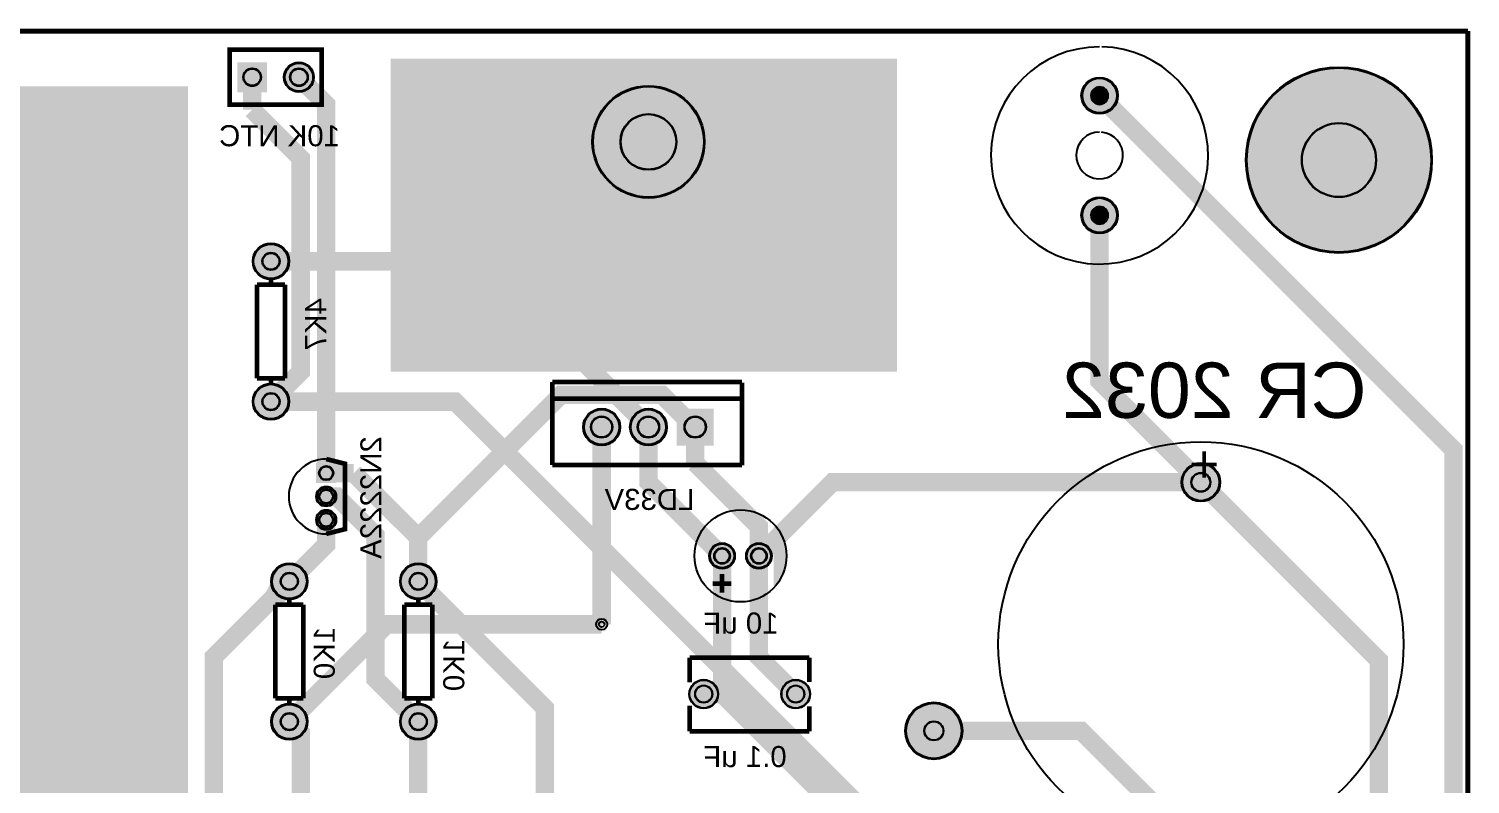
# Model space of a CAD drawing. Header units: millimetres. Extents: x -8 to 145, y 0 to 123.
# Drawn here: x 66.9 to 145.1, y 81.6 to 122.6 of the extents above; entities that cross this region are included whole.
import ezdxf

# ---------------------------------------------------------------- set-up
doc = ezdxf.new("R2010")
doc.units = ezdxf.units.MM
for name, color, linetype, true_color in [('BoardOutLine', 7, 'Continuous', 0xff00ff), ('BottomLayer', 7, 'Continuous', 0x0000ff), ('BottomSilkLayer', 7, 'Continuous', 0x66cc33), ('BottomSolderMaskLayer', 7, 'Continuous', 0xaa00ff), ('Document', 7, 'Continuous', 0xffffff), ('Hole', 7, 'Continuous', 0x222222), ('Multi-Layer', 7, 'Continuous', 0xc0c0c0), ('TopLayer', 7, 'Continuous', 0xff0000), ('TopSolderMaskLayer', 7, 'Continuous', 0x800080)]:
    doc.layers.add(name, color=color, linetype=linetype, true_color=true_color)
doc.styles.get("Standard").update_dxf_attribs({"font": 'arial.ttf'})

msp = doc.modelspace()

# ---------------------------------------------------------------- hatches: boundary and pattern name
at = {"layer": 'BottomLayer'}
for points in [[(86.5, 121), (114, 121), (114, 104), (86.5, 104)], [(93.25, 121), (107.75, 121), (107.75, 104), (93.25, 104)], [(75.5, 57), (75.5, 119.5), (32.75, 119.5), (32.75, 59.5), (37.25, 55), (73.5, 55)], [(80.062, 92.679), (81.059, 91.682), (80.449, 91.362), (79.742, 92.069)]]:
    msp.add_hatch(color=256, dxfattribs=at).paths.add_polyline_path(points)
at = {"layer": 'BottomSilkLayer'}
msp.add_hatch(color=256, dxfattribs=at).paths.add_polyline_path([(107.294, 92.349), (107.343, 92.397), (107.39, 92.446), (107.436, 92.497), (107.48, 92.549), (107.523, 92.603), (107.564, 92.657), (107.603, 92.713), (107.641, 92.77), (107.677, 92.828), (107.711, 92.888), (107.743, 92.948), (107.774, 93.009), (107.802, 93.071), (107.829, 93.134), (107.854, 93.197), (107.877, 93.262), (107.898, 93.327), (107.918, 93.392), (107.935, 93.458), (107.95, 93.525), (107.963, 93.592), (107.974, 93.66), (107.984, 93.727), (107.991, 93.795), (107.996, 93.863), (107.999, 93.932), (108, 94), (107.999, 94.068), (107.996, 94.137), (107.991, 94.205), (107.984, 94.273), (107.974, 94.34), (107.963, 94.408), (107.95, 94.475), (107.935, 94.542), (107.918, 94.608), (107.898, 94.673), (107.877, 94.738), (107.854, 94.803), (107.829, 94.866), (107.802, 94.929), (107.774, 94.991), (107.743, 95.052), (107.711, 95.112), (107.677, 95.172), (107.641, 95.23), (107.603, 95.287), (107.564, 95.343), (107.523, 95.397), (107.48, 95.451), (107.436, 95.503), (107.39, 95.554), (107.343, 95.603), (107.294, 95.651)])
at = {"layer": 'BottomSolderMaskLayer'}
for points in [[(78.167, 119.187), (79.793, 119.187), (79.793, 120.813), (78.167, 120.813)], [(80.707, 120, 1), (82.333, 120, 1)], [(93.25, 121), (107.75, 121), (107.75, 104), (93.25, 104)], [(132.949, 115.5, 1), (143.051, 115.5, 1)], [(124.01, 119, 1), (125.991, 119, 1)], [(97.449, 116.486, 1), (103.551, 116.486, 1)], [(124.01, 112.5, 1), (125.991, 112.5, 1)], [(79.009, 110, 1), (80.991, 110, 1)], [(79.009, 102.38, 1), (80.991, 102.38, 1)], [(96.957, 101.001, 1), (98.963, 101.001, 1)], [(99.497, 101.001, 1), (101.503, 101.001, 1)], [(104.043, 102.004), (102.037, 102.004), (102.037, 99.997), (104.043, 99.997)], [(82.454, 99.046), (82.454, 97.954), (83.546, 97.954), (83.546, 99.046)], [(129.449, 98, 1), (131.551, 98, 1)], [(82.454, 97.23, 1), (83.546, 97.23, 1)], [(82.454, 95.96, 1), (83.546, 95.96, 1)], [(103.799, 94, 1), (105.201, 94, 1)], [(105.799, 94, 1), (107.201, 94, 1)], [(80.009, 92.62, 1), (81.991, 92.62, 1)], [(87.009, 92.62, 1), (88.991, 92.62, 1)], [(102.713, 86.5, 1), (104.288, 86.5, 1)], [(107.712, 86.5, 1), (109.287, 86.5, 1)], [(80.009, 85, 1), (81.991, 85, 1)], [(87.009, 85, 1), (88.991, 85, 1)], [(114.449, 84.5, 1), (117.551, 84.5, 1)]]:
    msp.add_hatch(color=256, dxfattribs=at).paths.add_polyline_path(points)
at = {"layer": 'Document'}
for points in [[(125.953, 119.004), (125.947, 118.89), (125.928, 118.778), (125.896, 118.669), (125.85, 118.564), (125.793, 118.466), (125.724, 118.376), (125.644, 118.294), (125.556, 118.223), (125.459, 118.163), (125.356, 118.114), (125.248, 118.079), (125.136, 118.057), (125.023, 118.049), (124.907, 118.054), (124.792, 118.074), (124.68, 118.107), (124.574, 118.154), (124.473, 118.213), (124.381, 118.284), (124.297, 118.365), (124.225, 118.456), (124.163, 118.555), (124.114, 118.66), (124.078, 118.771), (124.056, 118.885), (124.048, 119.001), (124.056, 119.117), (124.079, 119.232), (124.115, 119.342), (124.164, 119.448), (124.226, 119.546), (124.299, 119.637), (124.383, 119.718), (124.475, 119.789), (124.576, 119.847), (124.683, 119.893), (124.794, 119.926), (124.909, 119.946), (125.025, 119.951), (125.138, 119.943), (125.249, 119.922), (125.357, 119.887), (125.46, 119.839), (125.556, 119.78), (125.644, 119.709), (125.724, 119.628), (125.792, 119.538), (125.85, 119.441), (125.895, 119.337), (125.928, 119.228), (125.947, 119.117)], [(125.445, 119.001), (125.442, 118.949), (125.434, 118.897), (125.42, 118.846), (125.4, 118.798), (125.373, 118.753), (125.342, 118.711), (125.306, 118.673), (125.265, 118.639), (125.221, 118.611), (125.174, 118.588), (125.124, 118.572), (125.073, 118.561), (125.02, 118.557), (124.965, 118.559), (124.911, 118.567), (124.858, 118.582), (124.807, 118.604), (124.759, 118.631), (124.715, 118.664), (124.675, 118.702), (124.64, 118.744), (124.611, 118.791), (124.587, 118.84), (124.569, 118.892), (124.558, 118.946), (124.553, 119.001), (124.557, 119.055), (124.568, 119.109), (124.585, 119.16), (124.608, 119.209), (124.637, 119.255), (124.671, 119.297), (124.71, 119.335), (124.753, 119.368), (124.8, 119.395), (124.85, 119.417), (124.902, 119.432), (124.956, 119.441), (125.01, 119.443), (125.063, 119.44), (125.115, 119.429), (125.165, 119.413), (125.213, 119.391), (125.258, 119.363), (125.3, 119.33), (125.337, 119.293), (125.369, 119.251), (125.396, 119.205), (125.417, 119.157), (125.433, 119.106), (125.442, 119.054)], [(125.953, 112.501), (125.947, 112.388), (125.928, 112.275), (125.896, 112.166), (125.85, 112.062), (125.793, 111.964), (125.724, 111.873), (125.644, 111.792), (125.556, 111.72), (125.459, 111.66), (125.356, 111.612), (125.248, 111.577), (125.136, 111.555), (125.023, 111.546), (124.907, 111.552), (124.792, 111.572), (124.68, 111.605), (124.574, 111.651), (124.473, 111.711), (124.381, 111.781), (124.297, 111.862), (124.225, 111.953), (124.163, 112.052), (124.114, 112.158), (124.078, 112.268), (124.056, 112.383), (124.048, 112.499), (124.056, 112.615), (124.079, 112.729), (124.115, 112.84), (124.164, 112.945), (124.226, 113.044), (124.299, 113.134), (124.383, 113.216), (124.475, 113.286), (124.576, 113.345), (124.683, 113.391), (124.794, 113.424), (124.909, 113.443), (125.025, 113.449), (125.138, 113.441), (125.249, 113.419), (125.357, 113.384), (125.46, 113.337), (125.556, 113.277), (125.644, 113.206), (125.724, 113.125), (125.792, 113.036), (125.85, 112.938), (125.895, 112.834), (125.928, 112.726), (125.947, 112.614)], [(125.445, 112.499), (125.442, 112.446), (125.434, 112.395), (125.42, 112.344), (125.4, 112.296), (125.373, 112.25), (125.342, 112.208), (125.306, 112.17), (125.265, 112.137), (125.221, 112.109), (125.174, 112.086), (125.124, 112.069), (125.073, 112.059), (125.02, 112.054), (124.965, 112.056), (124.911, 112.065), (124.858, 112.08), (124.807, 112.101), (124.759, 112.129), (124.715, 112.161), (124.675, 112.199), (124.64, 112.242), (124.611, 112.288), (124.587, 112.338), (124.569, 112.39), (124.558, 112.444), (124.553, 112.499), (124.557, 112.553), (124.568, 112.606), (124.585, 112.658), (124.608, 112.707), (124.637, 112.753), (124.671, 112.795), (124.71, 112.833), (124.753, 112.866), (124.8, 112.893), (124.85, 112.914), (124.902, 112.93), (124.956, 112.938), (125.01, 112.941), (125.063, 112.937), (125.115, 112.927), (125.165, 112.911), (125.213, 112.889), (125.258, 112.861), (125.3, 112.828), (125.337, 112.79), (125.369, 112.748), (125.396, 112.703), (125.417, 112.654), (125.433, 112.604), (125.442, 112.552)]]:
    msp.add_hatch(color=256, dxfattribs=at).paths.add_polyline_path(points)
at = {"layer": 'Multi-Layer'}
for points in [[(78.218, 119.238), (79.742, 119.238), (79.742, 120.762), (78.218, 120.762)], [(80.758, 120, 1), (82.282, 120, 1)], [(124.06, 119, 1), (125.94, 119, 1)], [(124.06, 112.5, 1), (125.94, 112.5, 1)], [(79.06, 110, 1), (80.94, 110, 1)], [(79.06, 102.38, 1), (80.94, 102.38, 1)], [(97.008, 101.001, 1), (98.913, 101.001, 1)], [(99.548, 101.001, 1), (101.453, 101.001, 1)], [(103.993, 101.953), (102.088, 101.953), (102.088, 100.048), (103.993, 100.048)], [(82.505, 98.995), (82.505, 98.005), (83.495, 98.005), (83.495, 98.995)], [(129.5, 98, 1), (131.5, 98, 1)], [(82.505, 97.23, 1), (83.495, 97.23, 1)], [(82.505, 95.96, 1), (83.495, 95.96, 1)], [(103.85, 94, 1), (105.15, 94, 1)], [(105.85, 94, 1), (107.15, 94, 1)], [(80.06, 92.62, 1), (81.94, 92.62, 1)], [(87.06, 92.62, 1), (88.94, 92.62, 1)], [(102.739, 86.5, 1), (104.263, 86.5, 1)], [(107.737, 86.5, 1), (109.261, 86.5, 1)], [(80.06, 85, 1), (81.94, 85, 1)], [(87.06, 85, 1), (88.94, 85, 1)], [(114.5, 84.5, 1), (117.5, 84.5, 1)]]:
    msp.add_hatch(color=256, dxfattribs=at).paths.add_polyline_path(points)
at = {"layer": 'TopLayer'}
msp.add_hatch(color=256, dxfattribs=at).paths.add_polyline_path([(75.5, 57), (75.5, 119.5), (32.75, 119.5), (32.75, 59.5), (37.25, 55), (73.5, 55)])
at = {"layer": 'TopSolderMaskLayer'}
for points in [[(78.167, 119.187), (79.793, 119.187), (79.793, 120.813), (78.167, 120.813)], [(80.707, 120, 1), (82.333, 120, 1)], [(132.949, 115.5, 1), (143.051, 115.5, 1)], [(124.01, 119, 1), (125.991, 119, 1)], [(97.449, 116.486, 1), (103.551, 116.486, 1)], [(124.01, 112.5, 1), (125.991, 112.5, 1)], [(79.009, 110, 1), (80.991, 110, 1)], [(79.009, 102.38, 1), (80.991, 102.38, 1)], [(96.957, 101.001, 1), (98.963, 101.001, 1)], [(99.497, 101.001, 1), (101.503, 101.001, 1)], [(104.043, 102.004), (102.037, 102.004), (102.037, 99.997), (104.043, 99.997)], [(82.454, 99.046), (82.454, 97.954), (83.546, 97.954), (83.546, 99.046)], [(129.449, 98, 1), (131.551, 98, 1)], [(82.454, 97.23, 1), (83.546, 97.23, 1)], [(82.454, 95.96, 1), (83.546, 95.96, 1)], [(103.799, 94, 1), (105.201, 94, 1)], [(105.799, 94, 1), (107.201, 94, 1)], [(80.009, 92.62, 1), (81.991, 92.62, 1)], [(87.009, 92.62, 1), (88.991, 92.62, 1)], [(102.713, 86.5, 1), (104.288, 86.5, 1)], [(107.712, 86.5, 1), (109.287, 86.5, 1)], [(80.009, 85, 1), (81.991, 85, 1)], [(87.009, 85, 1), (88.991, 85, 1)], [(114.449, 84.5, 1), (117.551, 84.5, 1)]]:
    msp.add_hatch(color=256, dxfattribs=at).paths.add_polyline_path(points)

# ---------------------------------------------------------------- linework, layer by layer
at = {"layer": 'BoardOutLine', "const_width": 0.254}
for points in [[(-1, 122.5), (145, 122.5)], [(145, 122.5), (145, 0)]]:
    msp.add_lwpolyline(points, dxfattribs=at)
at = {"layer": 'BottomLayer', "const_width": 1}
for points in [[(78.98, 120), (78.98, 118.237)], [(81.52, 120), (83, 118.52), (83, 98.5)], [(125, 119), (144.218, 99.782), (144.218, 69.851), (141.815, 67.448), (141.251, 67.448), (140.574, 66.771), (140.574, 66.206), (136.377, 62.009), (135.629, 62.009), (130, 56.38)], [(78.98, 118.237), (81.614, 115.603), (81.614, 103.994), (80, 102.38)], [(125, 112.5), (125, 103.5), (130.5, 98)], [(103.04, 100.946), (101.24, 102.746), (95.749, 102.746), (88, 94.997)], [(97.96, 101.001), (97.96, 90.287)], [(104.5, 94), (100.5, 98), (100.5, 101.001)], [(103.04, 101.001), (103.04, 100.946)], [(103.04, 100.024), (103.04, 100.946)], [(103.04, 100.024), (103.04, 99.047)], [(106.5, 94), (106.5, 95.587), (103.04, 99.047)], [(83, 98.5), (84.497, 98.5)], [(88, 94.997), (84.497, 98.5)], [(140.16, 71.62), (140.16, 88.34), (130.5, 98)], [(88, 85), (85.673, 87.327), (85.673, 95.123), (83.567, 97.23), (83, 97.23)], [(83, 95.96), (83, 94.62), (81, 92.62)], [(88, 92.62), (88, 94.997)], [(104.5, 86.5), (104.5, 94)], [(108.499, 86.5), (106.5, 88.499), (106.5, 94)], [(81.001, 92.621), (76.896, 88.516), (76.896, 56.896), (74, 54), (37, 54), (27.94, 63.061), (27.94, 76.2)], [(88, 92.62), (94.87, 85.751), (94.87, 80.13), (99, 76)], [(104.5, 86.5), (103.501, 86.5)], [(137.62, 71.62), (134.413, 74.826), (116.174, 74.826), (104.5, 86.5)], [(81, 85), (81.625, 84.375), (81.625, 74.125), (80, 72.5)], [(106.489, 60.406), (88, 78.895), (88, 85)]]:
    msp.add_lwpolyline(points, dxfattribs=at)
at = {"layer": 'BottomSilkLayer', "const_width": 0.254}
msp.add_lwpolyline([(77.75, 118.5), (82.75, 118.5), (82.75, 121.5), (77.75, 121.5), (77.75, 118.5)], close=True, dxfattribs=at)
for points in [[(79.238, 108.73), (79.238, 103.65)], [(80, 108.73), (79.238, 108.73)], [(80, 108.73), (80, 108.984)], [(80.762, 108.73), (80, 108.73)], [(80.762, 103.65), (80.762, 108.73)], [(79.238, 103.65), (80, 103.65)], [(80, 103.65), (80.762, 103.65)], [(80, 103.65), (80, 103.396)], [(105.58, 103.447), (95.275, 103.447)], [(95.275, 98.946), (95.275, 103.447)], [(105.58, 98.913), (105.58, 103.414)], [(105.58, 102.547), (95.275, 102.547)], [(83, 99.262), (84.016, 99.008), (84.016, 95.452), (83, 95.198)], [(105.58, 98.946), (95.275, 98.946)], [(103.984, 92.5), (105, 92.5)], [(104.5, 92), (104.5, 93.016)], [(81, 91.35), (81, 91.604)], [(88, 91.35), (88, 91.604)], [(81, 91.35), (80.238, 91.35)], [(80.238, 91.35), (80.238, 86.27)], [(81.762, 91.35), (81, 91.35)], [(81.762, 86.27), (81.762, 91.35)], [(88, 91.35), (87.238, 91.35)], [(87.238, 91.35), (87.238, 86.27)], [(88.762, 91.35), (88, 91.35)], [(88.762, 86.27), (88.762, 91.35)], [(109.24, 88.48), (102.74, 88.48)], [(102.74, 88.48), (102.74, 87.137)], [(109.24, 88.48), (109.24, 87.16)], [(80.238, 86.27), (81, 86.27)], [(81, 86.27), (81.762, 86.27)], [(81, 86.27), (81, 86.016)], [(87.238, 86.27), (88, 86.27)], [(88, 86.27), (88.762, 86.27)], [(88, 86.27), (88, 86.016)], [(102.74, 85.863), (102.74, 84.48)], [(109.24, 85.84), (109.24, 84.48)], [(102.74, 84.48), (109.24, 84.48)]]:
    msp.add_lwpolyline(points, dxfattribs=at)
at = {"layer": 'BottomSilkLayer'}
for centre, radius in [((130.5, 89.2), 11), ((105.5, 94), 2.5)]:
    msp.add_circle(centre, radius, dxfattribs=at)
msp.add_arc((83, 97.23), 2.032, 90, 270, dxfattribs=at)
at = {"layer": 'BottomSolderMaskLayer'}
for points in [[(124.526, 119), (124.526, 119)], [(125.474, 119), (125.474, 119)], [(124.526, 112.5), (124.526, 112.5)], [(125.474, 112.5), (125.474, 112.5)]]:
    msp.add_lwpolyline(points, close=True, dxfattribs=at)
for centre, radius in [((81.52, 120), 0.813), ((138, 115.5), 5.051), ((78.98, 120), 0.488), ((81.52, 120), 0.488), ((125, 119), 0.991), ((100.5, 116.486), 3.051), ((100.5, 116.486), 1.525), ((138, 115.5), 2.02), ((125, 112.5), 0.991), ((80, 110), 0.991), ((80, 110), 0.474), ((80, 102.38), 0.991), ((80, 102.38), 0.474), ((97.96, 101.001), 1.003), ((100.5, 101.001), 1.003), ((97.96, 101.001), 0.589), ((100.5, 101.001), 0.589), ((103.04, 101.001), 0.589), ((83, 98.5), 0.392), ((130.5, 98), 1.051), ((130.5, 98), 0.525), ((83, 97.23), 0.546), ((83, 97.23), 0.392), ((83, 95.96), 0.546), ((83, 95.96), 0.392), ((104.5, 94), 0.701), ((104.5, 94), 0.431), ((106.5, 94), 0.701), ((106.5, 94), 0.431), ((81, 92.62), 0.991), ((88, 92.62), 0.991), ((81, 92.62), 0.474), ((88, 92.62), 0.474), ((103.501, 86.5), 0.787), ((103.501, 86.5), 0.472), ((108.499, 86.5), 0.787), ((108.499, 86.5), 0.472), ((81, 85), 0.991), ((81, 85), 0.474), ((88, 85), 0.991), ((88, 85), 0.474), ((116, 84.5), 1.551), ((116, 84.5), 0.525)]:
    msp.add_circle(centre, radius, dxfattribs=at)
for centre, start, end in [((125, 119), 360, 180), ((125, 119), 180, 360), ((125, 112.5), 360, 180), ((125, 112.5), 180, 360)]:
    msp.add_arc(centre, 0.474, start, end, dxfattribs=at)
at = {"layer": 'Document'}
for centre, radius, start, end in [((124.996, 115.75), 5.9, 90, 88.69699), ((125.012, 118.987), 0.964, 89.17876, 179.16061), ((125.015, 119.014), 0.937, 359.37557, 89.3823), ((125.011, 119.013), 0.964, 180.69043, 270.68357), ((125.002, 118.994), 0.45, 89.02075, 179.03721), ((125.009, 119.012), 0.456, 181.41808, 271.45409), ((125.006, 119.005), 0.438, 359.49962, 89.50395), ((125.01, 118.991), 0.434, 271.32433, 1.35568), ((125.01, 118.991), 0.942, 270.76714, 0.76189), ((124.999, 115.75), 1.27, 90, 84.8735), ((125.012, 112.485), 0.964, 89.17876, 179.16061), ((125.002, 112.491), 0.45, 89.02075, 179.03721), ((125.006, 112.503), 0.438, 359.49962, 89.50395), ((125.015, 112.511), 0.937, 359.37557, 89.3823), ((125.011, 112.51), 0.964, 180.69043, 270.68357), ((125.009, 112.51), 0.456, 181.41808, 271.45409), ((125.01, 112.488), 0.434, 271.32433, 1.35568), ((125.01, 112.489), 0.942, 270.76714, 0.76189)]:
    msp.add_arc(centre, radius, start, end, dxfattribs=at)
at = {"layer": 'Hole'}
msp.add_circle((97.96, 90.287), 0.153, dxfattribs=at)
at = {"layer": 'Multi-Layer'}
for points in [[(124.55, 119), (124.55, 119)], [(125.45, 119), (125.45, 119)], [(124.55, 112.5), (124.55, 112.5)], [(125.45, 112.5), (125.45, 112.5)]]:
    msp.add_lwpolyline(points, close=True, dxfattribs=at)
for centre, radius in [((81.52, 120), 0.762), ((78.98, 120), 0.457), ((81.52, 120), 0.457), ((125, 119), 0.94), ((138, 115.5), 5), ((100.5, 116.486), 3), ((100.5, 116.486), 1.5), ((138, 115.5), 2), ((125, 112.5), 0.94), ((80, 110), 0.94), ((80, 110), 0.45), ((80, 102.38), 0.94), ((80, 102.38), 0.45), ((97.96, 101.001), 0.953), ((100.5, 101.001), 0.953), ((97.96, 101.001), 0.559), ((100.5, 101.001), 0.559), ((103.04, 101.001), 0.559), ((83, 98.5), 0.356), ((130.5, 98), 1), ((130.5, 98), 0.5), ((83, 97.23), 0.495), ((83, 97.23), 0.356), ((83, 95.96), 0.495), ((83, 95.96), 0.356), ((104.5, 94), 0.65), ((104.5, 94), 0.4), ((106.5, 94), 0.65), ((106.5, 94), 0.4), ((81, 92.62), 0.94), ((88, 92.62), 0.94), ((81, 92.62), 0.45), ((88, 92.62), 0.45), ((97.96, 90.287), 0.305), ((103.501, 86.5), 0.762), ((103.501, 86.5), 0.457), ((108.499, 86.5), 0.762), ((108.499, 86.5), 0.457), ((81, 85), 0.94), ((81, 85), 0.45), ((88, 85), 0.94), ((88, 85), 0.45), ((116, 84.5), 1.5), ((116, 84.5), 0.508)]:
    msp.add_circle(centre, radius, dxfattribs=at)
for centre, start, end in [((125, 119), 360, 180), ((125, 119), 180, 360), ((125, 112.5), 360, 180), ((125, 112.5), 180, 360)]:
    msp.add_arc(centre, 0.45, start, end, dxfattribs=at)
at = {"layer": 'TopLayer', "const_width": 1}
for points in [[(80, 110), (91.501, 110), (100.5, 101.001)], [(80, 102.38), (90.001, 102.38), (113.672, 78.709), (117.831, 78.709), (124.92, 71.62)], [(130.5, 98), (110.5, 98), (106.5, 94)], [(81, 85), (86.287, 90.287), (97.96, 90.287)], [(116, 84.5), (124, 84.5), (130.5, 78)]]:
    msp.add_lwpolyline(points, dxfattribs=at)
at = {"layer": 'TopSolderMaskLayer'}
for points in [[(124.526, 119), (124.526, 119)], [(125.474, 119), (125.474, 119)], [(124.526, 112.5), (124.526, 112.5)], [(125.474, 112.5), (125.474, 112.5)]]:
    msp.add_lwpolyline(points, close=True, dxfattribs=at)
for centre, radius in [((81.52, 120), 0.813), ((138, 115.5), 5.051), ((78.98, 120), 0.488), ((81.52, 120), 0.488), ((125, 119), 0.991), ((100.5, 116.486), 3.051), ((100.5, 116.486), 1.525), ((138, 115.5), 2.02), ((125, 112.5), 0.991), ((80, 110), 0.991), ((80, 110), 0.474), ((80, 102.38), 0.991), ((80, 102.38), 0.474), ((97.96, 101.001), 1.003), ((100.5, 101.001), 1.003), ((97.96, 101.001), 0.589), ((100.5, 101.001), 0.589), ((103.04, 101.001), 0.589), ((83, 98.5), 0.392), ((130.5, 98), 1.051), ((130.5, 98), 0.525), ((83, 97.23), 0.546), ((83, 97.23), 0.392), ((83, 95.96), 0.546), ((83, 95.96), 0.392), ((104.5, 94), 0.701), ((104.5, 94), 0.431), ((106.5, 94), 0.701), ((106.5, 94), 0.431), ((81, 92.62), 0.991), ((88, 92.62), 0.991), ((81, 92.62), 0.474), ((88, 92.62), 0.474), ((103.501, 86.5), 0.787), ((103.501, 86.5), 0.472), ((108.499, 86.5), 0.787), ((108.499, 86.5), 0.472), ((81, 85), 0.991), ((81, 85), 0.474), ((88, 85), 0.991), ((88, 85), 0.474), ((116, 84.5), 1.551), ((116, 84.5), 0.525)]:
    msp.add_circle(centre, radius, dxfattribs=at)
for centre, start, end in [((125, 119), 360, 180), ((125, 119), 180, 360), ((125, 112.5), 360, 180), ((125, 112.5), 180, 360)]:
    msp.add_arc(centre, 0.474, start, end, dxfattribs=at)

# ---------------------------------------------------------------- texts
at = {"layer": 'BottomSilkLayer', "text_generation_flag": 2}
for s, height, p in [('10K NTC', 1.143, (83.75, 116.25)), ('CR 2032', 3, (139.5, 101.5)), ('+', 2, (131.5, 98)), ('LD33V', 1.143, (103, 96.5)), ('10 uF', 1.143, (107.564, 89.783)), ('0.1 uF', 1.143, (108.008, 82.533))]:
    msp.add_text(s, height=height, dxfattribs=at).set_placement(p)
for s, p in [('4K7', (83, 108)), ('2N2222A', (86, 100.5)), ('1K0', (83.467, 90.15)), ('1K0', (90.5, 89.5))]:
    msp.add_text(s, height=1.143, rotation=90, dxfattribs=at).set_placement(p)

doc.saveas('drawing.dxf')
